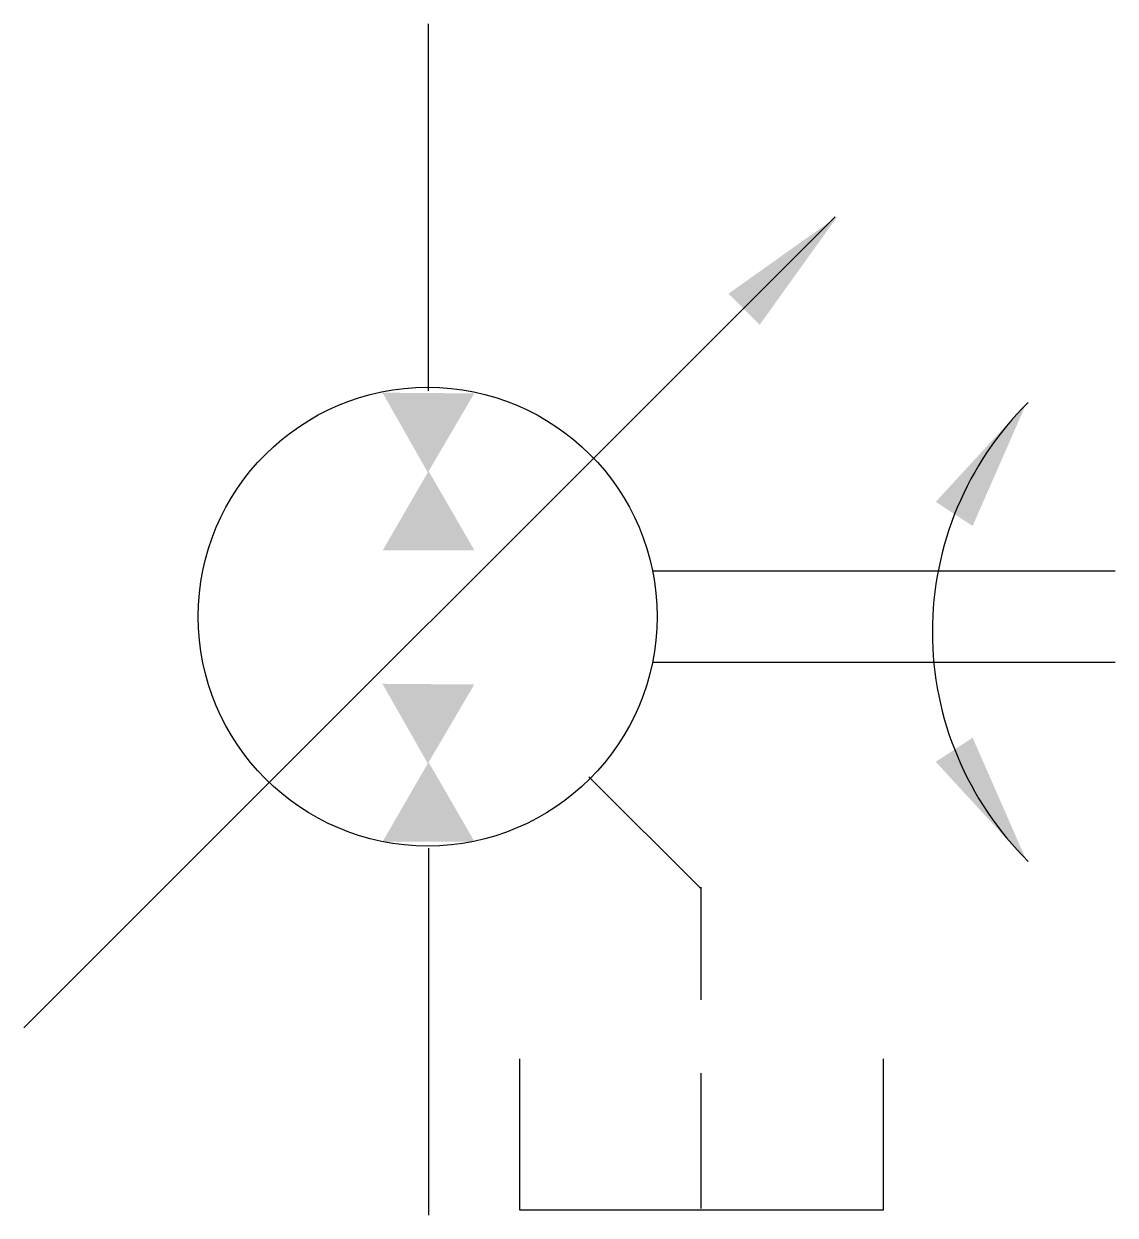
# Model space of a CAD drawing. Extents: x 241.5 to 265.3, y 408.4 to 434.4.
import ezdxf

# ---------------------------------------------------------------- set-up
doc = ezdxf.new("R2010")
doc.units = 0
doc.header["$LTSCALE"] = 5
doc.header["$MEASUREMENT"] = 0
doc.layers.add('11', color=1, linetype='CONTINUOUS')
doc.layers.add('12', color=2, linetype='CONTINUOUS')

# ---------------------------------------------------------------- blocks, each defined once
blk = doc.blocks.new('5171', base_point=(201.305, 88.5))
at = {"layer": '11'}
for p, q in [((201.383, 88.426), (201.383, 93.426)), ((213.383, 93.426), (213.383, 88.426)), ((213.383, 88.426), (201.383, 88.426))]:
    blk.add_line(p, q, dxfattribs=at)

msp = doc.modelspace()

# ---------------------------------------------------------------- linework, layer by layer
at = {"layer": '11'}
for p, q in [((250.325, 426.379), (250.325, 434.379)), ((259.183, 430.173), (241.505, 412.495)), ((255.194, 422.461), (265.286, 422.461)), ((265.286, 420.461), (255.213, 420.461)), ((250.325, 416.416), (250.325, 408.416))]:
    msp.add_line(p, q, dxfattribs=at)
msp.add_circle((250.305, 421.461), 5, dxfattribs=at)
msp.add_arc((268.334, 421.129), 7.031, 134.6929, 225.3648, dxfattribs=at)
at = {"layer": '12'}
for p, q in [((253.82, 417.969), (256.255, 415.534)), ((256.255, 415.567), (256.255, 413.109)), ((256.255, 411.509), (256.255, 408.562))]:
    msp.add_line(p, q, dxfattribs=at)
for points in [[(256.861, 428.498), (257.539, 427.818), (259.24, 430.19)], [(250.309, 424.6), (249.321, 426.34), (251.321, 426.325)], [(261.377, 423.961), (262.181, 423.436), (263.353, 426.11)], [(250.325, 424.634), (249.325, 422.902), (251.325, 422.902)], [(250.309, 418.257), (249.321, 419.996), (251.321, 419.981)], [(261.377, 418.296), (262.181, 418.821), (263.353, 416.147)], [(250.325, 418.29), (249.325, 416.558), (251.325, 416.558)]]:
    msp.add_solid(points, dxfattribs=at)

# ---------------------------------------------------------------- block references
at = {"layer": '11', "xscale": 0.66, "yscale": 0.66, "zscale": 0.66}
msp.add_blockref('5171', (252.262, 408.572), dxfattribs=at)

doc.saveas('drawing.dxf')
